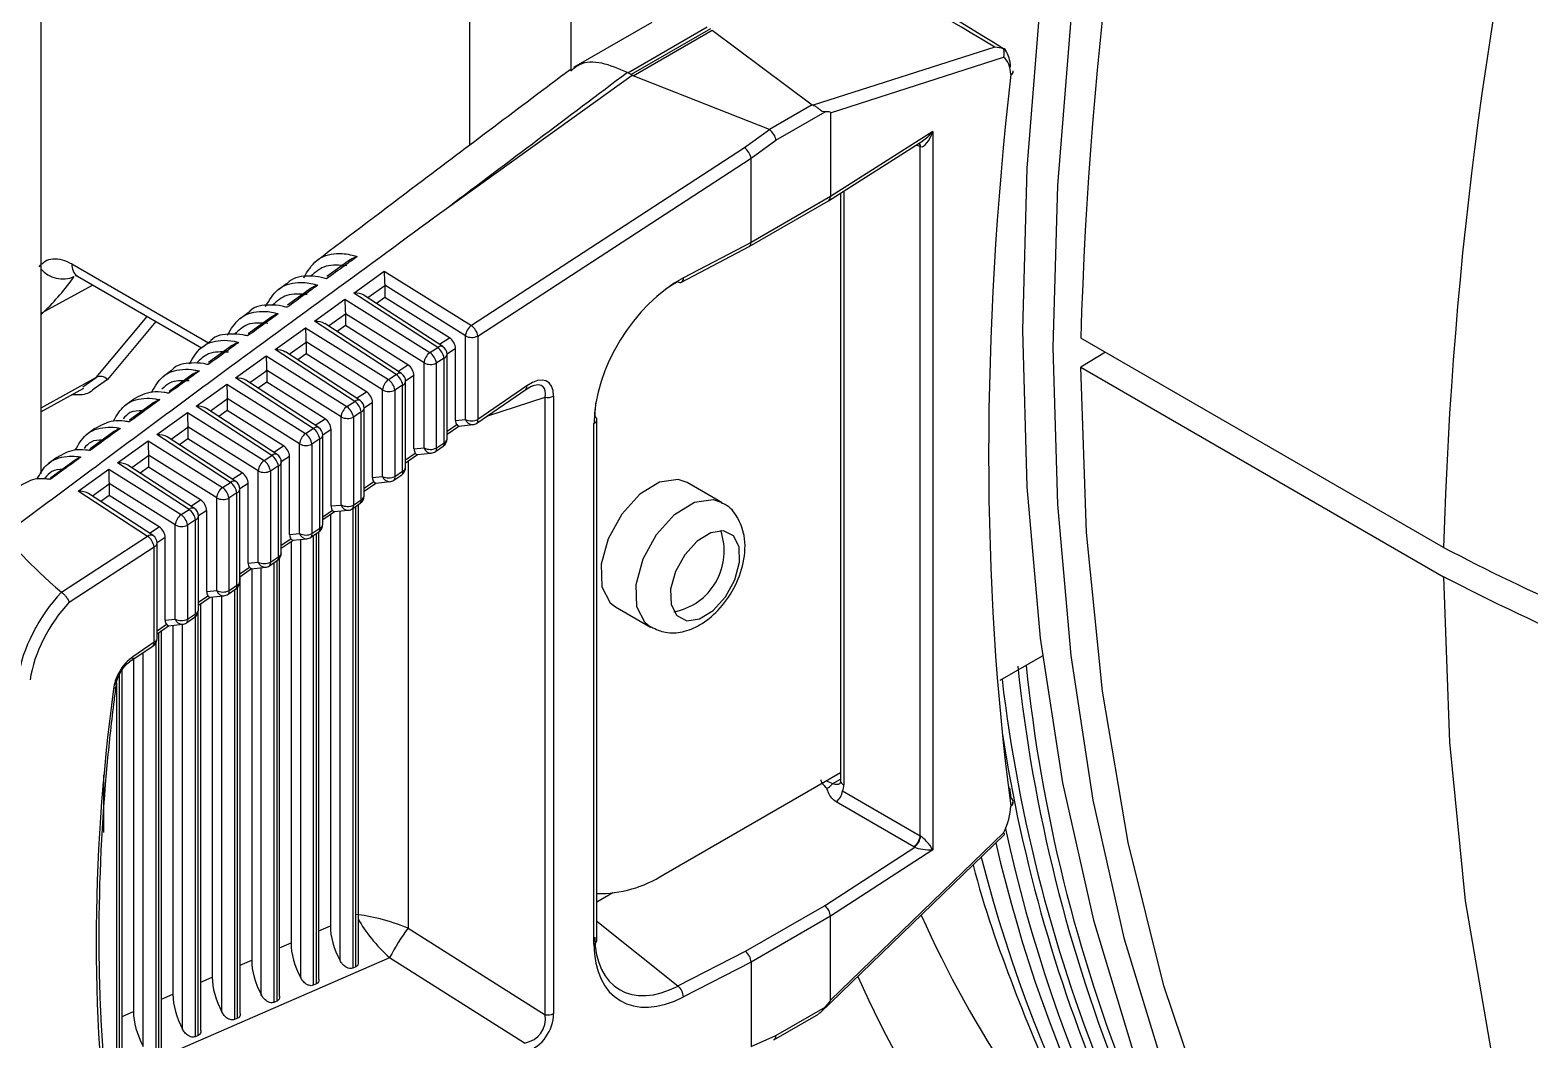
# Model space of a CAD drawing. Extents: x 8 to 113, y 0 to 87.
# Drawn here: x 15.318 to 16.988, y 66.197 to 67.322 of the extents above; entities that cross this region are included whole.
import ezdxf

# ---------------------------------------------------------------- set-up
doc = ezdxf.new("R2010")
doc.units = 0
doc.header["$MEASUREMENT"] = 0
doc.layers.add('OBJECT', color=7, linetype='CONTINUOUS')

msp = doc.modelspace()

# ---------------------------------------------------------------- linework, layer by layer
at = {"layer": 'OBJECT'}
for p, q in [((15.3295, 69.0686), (15.3295, 66.8277)), ((15.9203, 67.2765), (15.9203, 67.3833)), ((15.8068, 67.3503), (15.8068, 67.1933)), ((16.0098, 67.3304), (15.9229, 67.2802)), ((15.9831, 67.2744), (16.0715, 67.3255)), ((16.0752, 67.3233), (15.9868, 67.2723)), ((15.9893, 67.2711), (16.0773, 67.3219)), ((16.0773, 67.3219), (16.1887, 67.2386)), ((16.3919, 67.3027), (16.1898, 67.2381)), ((16.2089, 67.2299), (16.4017, 67.2916)), ((15.7838, 67.1249), (15.9879, 67.2716)), ((15.9868, 67.2723), (15.9831, 67.2744)), ((16.1409, 67.211), (15.9893, 67.2711)), ((16.1887, 67.2386), (16.1409, 67.211)), ((16.1482, 67.1992), (16.203, 67.2308)), ((16.2089, 67.2299), (16.2089, 67.1364)), ((16.1411, 67.2109), (16.1131, 67.1908)), ((16.1205, 67.1792), (16.1482, 67.1992)), ((16.3228, 67.209), (16.2089, 67.1364)), ((16.3228, 67.209), (16.3228, 66.4092)), ((16.1131, 67.1908), (15.809, 66.9928)), ((16.2069, 67.1318), (16.3116, 67.1986)), ((16.3043, 67.194), (16.3089, 67.1922)), ((16.3089, 66.4249), (16.3089, 67.1922)), ((15.8162, 66.9812), (16.1205, 67.1793)), ((16.1205, 67.0854), (16.1205, 67.1792)), ((16.2089, 67.1364), (16.1205, 67.0854)), ((16.2089, 67.1364), (16.2089, 67.1364)), ((16.2202, 67.1403), (16.2202, 66.4862)), ((16.2237, 67.1426), (16.2237, 66.4817)), ((16.1185, 67.0808), (16.2067, 67.1318)), ((16.1205, 67.0854), (16.0452, 67.0459)), ((16.1205, 67.0854), (16.1205, 67.0854)), ((15.6743, 67.0663), (15.6481, 67.0474)), ((16.0432, 67.0413), (16.1184, 67.0808)), ((15.3642, 67.0615), (15.5162, 66.9738)), ((15.678, 67.0291), (15.712, 67.0536)), ((15.712, 67.0536), (15.809, 66.9928)), ((15.3874, 67.038), (15.3329, 67.0081)), ((15.3705, 67.0478), (15.5085, 66.968)), ((15.603, 67.0394), (15.5941, 67.0327)), ((15.6305, 67.0346), (15.6042, 67.0155)), ((15.7126, 67.0371), (15.6939, 67.0237)), ((15.8025, 66.9813), (15.7126, 67.0377)), ((15.7126, 67.0371), (15.7126, 67.0243)), ((15.6342, 66.9976), (15.6682, 67.0221)), ((15.6682, 67.0221), (15.7628, 66.9628)), ((15.7715, 66.9684), (15.678, 67.0291)), ((15.7774, 66.9694), (15.6895, 67.0265)), ((15.7126, 67.0243), (15.7033, 67.0176)), ((15.7846, 66.9792), (15.7126, 67.0243)), ((15.3295, 67.0066), (15.3329, 67.0081)), ((15.3295, 67.0048), (15.3329, 67.0081)), ((15.3912, 66.935), (15.448, 67.003)), ((15.5604, 67.0072), (15.5515, 67.0005)), ((15.5867, 67.0027), (15.5603, 66.9836)), ((15.6687, 67.0056), (15.6501, 66.9921)), ((15.7563, 66.9513), (15.6687, 67.0061)), ((15.6687, 67.0056), (15.6687, 66.9928)), ((15.4578, 66.9974), (15.4037, 66.9329)), ((15.5904, 66.9661), (15.6244, 66.9905)), ((15.6244, 66.9905), (15.7166, 66.9327)), ((15.7253, 66.9384), (15.6342, 66.9976)), ((15.7313, 66.9394), (15.6457, 66.995)), ((15.6687, 66.9928), (15.6594, 66.9861)), ((15.7384, 66.9492), (15.6687, 66.9928)), ((15.5178, 66.9749), (15.5089, 66.9682)), ((15.543, 66.9709), (15.5164, 66.9516)), ((15.6792, 66.9083), (15.5904, 66.9661)), ((15.6249, 66.974), (15.6063, 66.9606)), ((15.7101, 66.9212), (15.6249, 66.9746)), ((15.6249, 66.974), (15.6249, 66.9613)), ((15.7628, 66.9628), (15.7715, 66.9684)), ((15.7735, 66.972), (15.7846, 66.9792)), ((15.7913, 66.9672), (15.7819, 66.9611)), ((15.7913, 66.8873), (15.7913, 66.9672)), ((15.8025, 66.8884), (15.8025, 66.9813)), ((15.8162, 66.9812), (15.8162, 66.8882)), ((16.8916, 66.7458), (16.4877, 66.979)), ((15.5465, 66.9346), (15.5805, 66.959)), ((15.5805, 66.959), (15.6705, 66.9027)), ((15.6851, 66.9093), (15.6019, 66.9635)), ((15.6249, 66.9613), (15.6156, 66.9546)), ((15.6922, 66.9191), (15.6249, 66.9613)), ((15.7273, 66.9419), (15.7384, 66.9492)), ((15.7563, 66.8566), (15.7563, 66.9513)), ((15.7786, 66.9567), (15.77, 66.9511)), ((15.77, 66.9511), (15.77, 66.8565)), ((15.7786, 66.8624), (15.7786, 66.9567)), ((15.7819, 66.8667), (15.7819, 66.961)), ((16.5152, 66.9631), (16.4877, 66.9464)), ((15.3912, 66.935), (15.3295, 66.9011)), ((15.3765, 66.9245), (15.3912, 66.935)), ((15.4037, 66.9329), (15.3889, 66.9225)), ((15.4752, 66.9427), (15.4662, 66.936)), ((15.4992, 66.939), (15.4724, 66.9196)), ((15.633, 66.8783), (15.5465, 66.9346)), ((15.639, 66.8793), (15.558, 66.932)), ((15.5811, 66.9425), (15.5624, 66.9291)), ((15.6639, 66.8912), (15.581, 66.9431)), ((15.5811, 66.9425), (15.5811, 66.9297)), ((15.7166, 66.9327), (15.7253, 66.9384)), ((15.7451, 66.9372), (15.7358, 66.9311)), ((15.7451, 66.8555), (15.7451, 66.9372)), ((16.4877, 66.9464), (16.8916, 66.7132)), ((15.3295, 66.8969), (15.3773, 66.9232)), ((15.5027, 66.903), (15.5367, 66.9275)), ((15.5367, 66.9275), (15.6243, 66.8726)), ((15.5811, 66.9297), (15.5717, 66.923)), ((15.6461, 66.889), (15.5811, 66.9297)), ((15.6812, 66.9119), (15.6922, 66.9191)), ((15.7101, 66.8249), (15.7101, 66.9212)), ((15.7325, 66.9267), (15.7238, 66.921)), ((15.7238, 66.921), (15.7238, 66.8247)), ((15.7325, 66.8307), (15.7325, 66.9267)), ((15.7358, 66.835), (15.7358, 66.931)), ((15.8151, 66.8843), (15.8697, 66.9218)), ((15.8707, 66.9257), (15.8162, 66.8882)), ((15.8696, 66.9217), (15.8697, 66.9218)), ((15.4326, 66.9105), (15.4236, 66.9037)), ((15.4555, 66.9071), (15.4285, 66.8875)), ((15.5869, 66.8483), (15.5027, 66.903)), ((15.5929, 66.8493), (15.5142, 66.9004)), ((15.5372, 66.911), (15.5186, 66.8976)), ((15.6178, 66.8611), (15.5372, 66.9116)), ((15.5372, 66.911), (15.5372, 66.8982)), ((15.6705, 66.9027), (15.6792, 66.9083)), ((15.699, 66.9071), (15.6897, 66.9011)), ((15.6897, 66.8032), (15.6897, 66.901)), ((15.699, 66.8238), (15.699, 66.9071)), ((15.8264, 66.8921), (15.8912, 66.913)), ((15.8912, 66.2255), (15.8912, 66.913)), ((15.9005, 66.9143), (15.9005, 66.2268)), ((15.4588, 66.8715), (15.4928, 66.896)), ((15.4928, 66.896), (15.5781, 66.8425)), ((15.5372, 66.8982), (15.5279, 66.8915)), ((15.5999, 66.859), (15.5372, 66.8982)), ((15.6351, 66.8819), (15.6461, 66.889)), ((15.6639, 66.7931), (15.6639, 66.8912)), ((15.6864, 66.8967), (15.6776, 66.891)), ((15.6776, 66.891), (15.6776, 66.793)), ((15.6864, 66.799), (15.6864, 66.8967)), ((15.7819, 66.8752), (15.7927, 66.8826)), ((15.7913, 66.8873), (15.8025, 66.8884)), ((15.795, 66.881), (15.8105, 66.8826)), ((15.9455, 66.3041), (15.9455, 66.8838)), ((15.9489, 66.3083), (15.9489, 66.8881)), ((15.3899, 66.8783), (15.3809, 66.8715)), ((15.4117, 66.8752), (15.3846, 66.8555)), ((15.5408, 66.8182), (15.4588, 66.8715)), ((15.5467, 66.8192), (15.4703, 66.8689)), ((15.4934, 66.8795), (15.4747, 66.866)), ((15.4934, 66.8667), (15.4841, 66.86)), ((15.5716, 66.831), (15.4934, 66.88)), ((15.4934, 66.8795), (15.4934, 66.8667)), ((15.5537, 66.8289), (15.4934, 66.8667)), ((15.6243, 66.8726), (15.633, 66.8783)), ((15.6402, 66.8666), (15.6315, 66.8609)), ((15.6402, 66.7672), (15.6402, 66.8666)), ((15.6528, 66.8771), (15.6435, 66.871)), ((15.6435, 66.7715), (15.6435, 66.8709)), ((15.6528, 66.792), (15.6528, 66.8771)), ((15.7819, 66.8719), (15.7952, 66.881)), ((15.415, 66.84), (15.449, 66.8644)), ((15.449, 66.8644), (15.5319, 66.8125)), ((15.5254, 66.801), (15.4495, 66.8485)), ((15.5889, 66.8518), (15.5999, 66.859)), ((15.6178, 66.7614), (15.6178, 66.8611)), ((15.6315, 66.8609), (15.6315, 66.7612)), ((15.7358, 66.8435), (15.7465, 66.8508)), ((15.7358, 66.8402), (15.749, 66.8493)), ((15.7451, 66.8555), (15.7563, 66.8566)), ((15.7488, 66.8493), (15.7643, 66.8508)), ((15.769, 66.8525), (15.7776, 66.8585)), ((15.77, 66.8565), (15.7786, 66.8624)), ((15.3473, 66.846), (15.3383, 66.8392)), ((15.3679, 66.8432), (15.3406, 66.8233)), ((15.3712, 66.8085), (15.4052, 66.8329)), ((15.4052, 66.8329), (15.4858, 66.7824)), ((15.4946, 66.7882), (15.415, 66.84)), ((15.5006, 66.7892), (15.4265, 66.8374)), ((15.4495, 66.8479), (15.4309, 66.8345)), ((15.4495, 66.8352), (15.4402, 66.8285)), ((15.4495, 66.8479), (15.4495, 66.8352)), ((15.5075, 66.7988), (15.4495, 66.8352)), ((15.5781, 66.8425), (15.5869, 66.8483)), ((15.5941, 66.8366), (15.5853, 66.8309)), ((15.5941, 66.7355), (15.5941, 66.8366)), ((15.6066, 66.847), (15.5974, 66.841)), ((15.5974, 66.7398), (15.5974, 66.8409)), ((15.6066, 66.7603), (15.6066, 66.847)), ((15.7385, 66.8421), (15.7385, 66.3221)), ((15.4057, 66.8164), (15.3871, 66.803)), ((15.4792, 66.7709), (15.4057, 66.817)), ((15.4057, 66.8164), (15.4057, 66.8036)), ((15.5319, 66.8125), (15.5408, 66.8182)), ((15.5428, 66.8218), (15.5537, 66.8289)), ((15.5604, 66.8169), (15.5513, 66.811)), ((15.5604, 66.7285), (15.5604, 66.8169)), ((15.5716, 66.7296), (15.5716, 66.831)), ((15.5853, 66.8309), (15.5853, 66.7294)), ((15.6897, 66.8117), (15.7003, 66.8191)), ((15.6897, 66.8085), (15.7028, 66.8175)), ((15.699, 66.8238), (15.7101, 66.8249)), ((15.7026, 66.8175), (15.7181, 66.8191)), ((15.7228, 66.8208), (15.7315, 66.8267)), ((15.7238, 66.8247), (15.7325, 66.8307)), ((16.0884, 66.7957), (16.0495, 66.8182)), ((15.4485, 66.7582), (15.3712, 66.8085)), ((15.4545, 66.7592), (15.3827, 66.8059)), ((15.4057, 66.8036), (15.3964, 66.7969)), ((15.4614, 66.7688), (15.4057, 66.8036)), ((15.4966, 66.7918), (15.5075, 66.7988)), ((15.5254, 66.6979), (15.5254, 66.801)), ((15.548, 66.8066), (15.5391, 66.8008)), ((15.5391, 66.8008), (15.5391, 66.6977)), ((15.548, 66.7038), (15.548, 66.8066)), ((15.5513, 66.7081), (15.5513, 66.8109)), ((15.6776, 66.793), (15.6864, 66.799)), ((15.4858, 66.7824), (15.4946, 66.7882)), ((15.5143, 66.7869), (15.5051, 66.7809)), ((15.5143, 66.6967), (15.5143, 66.7869)), ((15.6435, 66.78), (15.6542, 66.7873)), ((15.6435, 66.7768), (15.6566, 66.7858)), ((15.652, 66.7826), (15.652, 66.3247)), ((15.6528, 66.792), (15.6639, 66.7931)), ((15.6564, 66.7857), (15.6719, 66.7873)), ((15.6628, 66.2858), (15.6628, 66.7864)), ((15.6766, 66.789), (15.6853, 66.795)), ((15.6769, 66.7892), (15.6769, 66.2775)), ((15.6802, 66.279), (15.6802, 66.7915)), ((15.6832, 66.2842), (15.6832, 66.7935)), ((15.4505, 66.7617), (15.4614, 66.7688)), ((15.4792, 66.6661), (15.4792, 66.7709)), ((15.5018, 66.7765), (15.4929, 66.7707)), ((15.4929, 66.7707), (15.4929, 66.6659)), ((15.5018, 66.672), (15.5018, 66.7765)), ((15.5051, 66.6763), (15.5051, 66.7808)), ((15.6315, 66.7612), (15.6402, 66.7672)), ((15.4485, 66.7582), (15.3527, 66.6958)), ((15.4681, 66.7568), (15.459, 66.7509)), ((15.459, 66.6446), (15.459, 66.7508)), ((15.4681, 66.665), (15.4681, 66.7568)), ((15.5974, 66.7483), (15.608, 66.7556)), ((15.5974, 66.745), (15.6105, 66.754)), ((15.6066, 66.7603), (15.6178, 66.7614)), ((15.6082, 66.7525), (15.6082, 66.3056)), ((15.6102, 66.754), (15.6258, 66.7555)), ((15.619, 66.2667), (15.619, 66.7549)), ((15.6304, 66.7573), (15.6392, 66.7633)), ((15.633, 66.759), (15.633, 66.2584)), ((15.6364, 66.2599), (15.6364, 66.7613)), ((15.6393, 66.2651), (15.6393, 66.7634)), ((15.3612, 66.685), (15.4557, 66.7465)), ((15.4557, 66.6403), (15.4557, 66.7465)), ((15.5843, 66.7255), (15.5931, 66.7316)), ((15.5853, 66.7294), (15.5941, 66.7355)), ((15.5955, 66.2461), (15.5955, 66.7339)), ((15.5513, 66.7166), (15.5618, 66.7238)), ((15.5513, 66.7133), (15.5643, 66.7223)), ((15.5604, 66.7285), (15.5716, 66.7296)), ((15.5641, 66.7222), (15.5796, 66.7238)), ((15.5644, 66.7223), (15.5644, 66.2865)), ((15.5751, 66.2476), (15.5751, 66.7233)), ((15.5892, 66.7289), (15.5892, 66.2393)), ((15.5926, 66.2408), (15.5926, 66.7312)), ((15.5381, 66.6937), (15.5469, 66.6998)), ((15.5391, 66.6977), (15.548, 66.7038)), ((15.5454, 66.6987), (15.5454, 66.2202)), ((15.5487, 66.2217), (15.5487, 66.7014)), ((15.5516, 66.227), (15.5516, 66.7136)), ((15.3527, 66.6958), (15.3525, 66.696)), ((15.5051, 66.6848), (15.5156, 66.692)), ((15.5051, 66.6816), (15.5181, 66.6905)), ((15.5078, 66.2079), (15.5078, 66.6834)), ((15.5143, 66.6967), (15.5254, 66.6979)), ((15.5179, 66.6905), (15.5334, 66.692)), ((15.5205, 66.6907), (15.5205, 66.2674)), ((15.5313, 66.2285), (15.5313, 66.6918)), ((15.4681, 66.665), (15.4792, 66.6661)), ((15.4919, 66.662), (15.5008, 66.6681)), ((15.4929, 66.6659), (15.5018, 66.672)), ((15.5015, 66.6686), (15.5015, 66.2011)), ((15.5049, 66.2026), (15.5049, 66.674)), ((15.9695, 66.6796), (16.0084, 66.6571)), ((15.459, 66.6531), (15.4695, 66.6603)), ((15.459, 66.6498), (15.4719, 66.6587)), ((15.461, 66.1835), (15.461, 66.6512)), ((15.464, 66.1888), (15.464, 66.6533)), ((15.4717, 66.6587), (15.4872, 66.6603)), ((15.4767, 66.6592), (15.4767, 66.2483)), ((15.4874, 66.2095), (15.4874, 66.6603)), ((15.4311, 66.6202), (15.4547, 66.6364)), ((15.4557, 66.6403), (15.4322, 66.6241)), ((15.4577, 66.6396), (15.4577, 66.182)), ((15.4328, 66.6214), (15.4328, 66.2292)), ((15.4436, 66.1904), (15.4436, 66.6288)), ((16.3978, 66.5979), (16.4451, 66.6251)), ((15.4172, 66.1644), (15.4172, 66.6043)), ((15.4201, 66.1697), (15.4201, 66.6095)), ((15.4138, 66.595), (15.4138, 66.1629)), ((15.3998, 66.4284), (15.3998, 66.4928)), ((16.0233, 66.3816), (16.2202, 66.4953)), ((16.2042, 66.4861), (16.2116, 66.483)), ((16.2116, 66.483), (16.2202, 66.4879)), ((16.2224, 66.4749), (16.3089, 66.4249)), ((16.4084, 66.4782), (16.4097, 66.4669)), ((16.3019, 66.4127), (16.2153, 66.4627)), ((16.1977, 66.2281), (16.4023, 66.4259)), ((16.2089, 66.2417), (16.4017, 66.4282)), ((16.2022, 66.347), (16.3027, 66.4122)), ((16.3228, 66.4092), (16.2089, 66.3352)), ((15.9667, 66.3613), (15.9489, 66.351)), ((16.1142, 66.2962), (16.2022, 66.347)), ((16.2089, 66.3352), (16.1205, 66.2842)), ((16.2089, 66.2417), (16.2089, 66.3352)), ((16.2089, 66.3352), (16.2089, 66.3352)), ((15.6393, 66.3191), (15.652, 66.3247)), ((15.7385, 66.3221), (15.8912, 66.2255)), ((15.9489, 66.3297), (16.0391, 66.2576)), ((15.5955, 66.3), (15.6082, 66.3056)), ((15.7179, 66.2891), (15.4035, 66.1522)), ((15.5516, 66.2809), (15.5644, 66.2865)), ((15.8683, 66.1941), (15.7179, 66.2891)), ((16.0391, 66.2576), (16.1142, 66.2962)), ((16.1205, 66.2842), (16.0452, 66.2455)), ((16.1205, 66.2842), (16.1205, 66.1903)), ((15.5078, 66.2619), (15.5205, 66.2674)), ((15.6802, 66.279), (15.6769, 66.2775)), ((15.464, 66.2428), (15.4767, 66.2483)), ((15.6364, 66.2599), (15.633, 66.2584)), ((15.5926, 66.2408), (15.5892, 66.2393)), ((16.1482, 66.2024), (16.203, 66.2341)), ((15.4201, 66.2237), (15.4328, 66.2292)), ((15.5487, 66.2217), (15.5454, 66.2202)), ((16.1458, 66.1976), (16.1955, 66.2263)), ((15.5049, 66.2026), (15.5015, 66.2011)), ((16.1205, 66.1903), (16.1482, 66.2024))]:
    msp.add_line(p, q, dxfattribs=at)
at = {"layer": 'OBJECT', "flags": 128}
for points in [[(16.8133, 68.7239), (16.7331, 68.526), (16.6616, 68.3275), (16.5991, 68.1291), (16.5457, 67.9317), (16.5017, 67.7361), (16.4673, 67.5432), (16.4426, 67.3536), (16.4277, 67.1683), (16.4228, 66.9879), (16.4277, 66.8132), (16.4426, 66.645), (16.4673, 66.4839), (16.5017, 66.3307), (16.5457, 66.1859), (16.5991, 66.0502), (16.6616, 65.924), (16.7331, 65.8081), (16.8133, 65.7027)], [(16.8472, 68.7043), (16.7671, 68.5064), (16.6956, 68.3079), (16.633, 68.1095), (16.5796, 67.9121), (16.5356, 67.7166), (16.5012, 67.5236), (16.4765, 67.334), (16.4617, 67.1487), (16.4567, 66.9683), (16.4617, 66.7936), (16.4765, 66.6254), (16.5012, 66.4644), (16.5356, 66.3111), (16.5796, 66.1663), (16.633, 66.0306), (16.6956, 65.9044), (16.7671, 65.7885), (16.8472, 65.6831)], [(16.9335, 65.6201), (16.8431, 65.7243), (16.7623, 65.8408), (16.6913, 65.9689), (16.6305, 66.1082), (16.5802, 66.2578), (16.5406, 66.4173), (16.5119, 66.5857), (16.4942, 66.7624), (16.4877, 66.9464)], [(16.0495, 66.8182), (16.0393, 66.8216), (16.0186, 66.8186), (15.9965, 66.805), (15.9765, 66.7828)], [(16.0153, 66.7604), (16.0354, 66.7825), (16.0575, 66.7962), (16.0782, 66.7992), (16.0881, 66.7958)], [(15.9765, 66.7828), (15.9614, 66.7555), (15.9537, 66.7272), (15.9544, 66.7021), (15.9636, 66.6842), (15.9695, 66.6796)], [(16.0087, 66.6569), (16.0025, 66.6618), (15.9933, 66.6797), (15.9925, 66.7047), (16.0003, 66.7331), (16.0153, 66.7604)], [(16.092, 66.691), (16.1024, 66.7098), (16.1077, 66.7293), (16.1072, 66.7465), (16.1009, 66.7588), (16.0898, 66.7644), (16.0756, 66.7623), (16.0604, 66.7529), (16.0466, 66.7377), (16.0362, 66.7189), (16.0309, 66.6994), (16.0314, 66.6822), (16.0377, 66.6699), (16.0488, 66.6643), (16.063, 66.6664), (16.0782, 66.6758), (16.092, 66.691)], [(16.8916, 66.7132), (16.8982, 66.5292), (16.9158, 66.3525), (16.9445, 66.1841), (16.9841, 66.0246), (17.0345, 65.8749), (17.0953, 65.7357), (17.1662, 65.6075), (17.2471, 65.4911), (17.3374, 65.3869)], [(15.4104, 66.5886), (15.4114, 66.589), (15.4122, 66.5895), (15.4128, 66.59), (15.4133, 66.5906), (15.4136, 66.5912), (15.4137, 66.5919), (15.4136, 66.5925), (15.4133, 66.5932)]]:
    msp.add_lwpolyline(points, dxfattribs=at)
at = {"layer": 'OBJECT'}
for centre, radius, start, end in [((21.0511, 66.8485), 4.5653, 154.415, 178.3612), ((21.4551, 66.6153), 4.5653, 154.415, 178.3612), ((16.4072, 67.2767), 0.00521, 300.7034, 358.1597), ((16.4087, 67.2758), 0.00372, 287.7935, 347.3823), ((16.4024, 67.2761), 0.01, 353.5344, 0), ((16.4024, 67.2761), 0.01, 0, 2.6099), ((16.3022, 67.192), 0.00674, 1.854, 37.2386), ((16.3031, 67.192), 0.00619, 0.2729, 41.9189), ((15.3541, 67.0772), 0.0324, 220.517, 293.1243), ((15.3786, 67.0597), 0.0144, 172.857, 235.8308), ((15.1379, 67.21), 0.2807, 314.0079, 324.6197), ((16.0415, 67.0452), 0.00424, 236.3551, 293.2641), ((16.0406, 67.0452), 0.00467, 303.503, 8.2557), ((15.8188, 66.9797), 0.0165, 126.7638, 174.1449), ((15.798, 66.978), 0.0185, 9.7993, 53.3764), ((15.7751, 66.9646), 0.00527, 64.6945, 134.4226), ((15.7604, 66.9536), 0.0185, 9.7992, 53.3775), ((15.7719, 66.961), 0.01, 0, 56.9677), ((15.8095, 66.9952), 0.0155, 243.0541, 295.489), ((15.7727, 66.9496), 0.0165, 126.7669, 174.1438), ((15.7633, 66.9651), 0.0155, 243.0545, 295.4901), ((15.7518, 66.948), 0.0185, 9.7992, 53.3775), ((15.7768, 66.9616), 0.00517, 290.7023, 353.9851), ((15.3961, 66.9262), 0.0101, 41.6559, 119.1368), ((15.7265, 66.9195), 0.0165, 126.7636, 174.146), ((15.7056, 66.9179), 0.0185, 9.8011, 53.3736), ((15.729, 66.9346), 0.00527, 64.6922, 134.4278), ((15.7143, 66.9236), 0.0185, 9.7992, 53.3755), ((15.7258, 66.931), 0.01, 0, 56.9677), ((15.7171, 66.935), 0.0155, 243.0549, 295.4881), ((15.7307, 66.9315), 0.00516, 290.6856, 354.0019), ((15.8669, 66.9246), 0.00391, 314.0405, 16.9415), ((15.6803, 66.8895), 0.0165, 126.765, 174.1457), ((15.6594, 66.8878), 0.0185, 9.7992, 53.3775), ((15.6829, 66.9046), 0.00527, 64.686, 134.4295), ((15.6682, 66.8935), 0.0185, 9.8005, 53.3742), ((15.6797, 66.901), 0.01, 0, 56.9677), ((15.6845, 66.9015), 0.00516, 290.6856, 354.0019), ((15.8938, 66.9284), 0.0156, 260.4517, 295.3152), ((15.671, 66.905), 0.0155, 243.0545, 295.4901), ((15.8095, 66.9022), 0.0155, 243.0541, 295.489), ((15.8103, 66.8908), 0.00822, 196.8644, 270.9585), ((15.8095, 66.8925), 0.01, 275.7007, 304.5181), ((15.8124, 66.8871), 0.00391, 314.039, 16.943), ((15.9438, 66.8885), 0.00506, 289.9794, 354.7105), ((15.9442, 66.8878), 0.00463, 3.947, 60.5094), ((15.6341, 66.8594), 0.0165, 126.7653, 174.1453), ((15.6133, 66.8578), 0.0185, 9.801, 53.3742), ((15.6367, 66.8745), 0.00527, 64.6994, 134.4221), ((15.622, 66.8635), 0.0185, 9.7979, 53.3788), ((15.6335, 66.8709), 0.01, 0, 56.9677), ((15.6384, 66.8715), 0.00516, 290.6858, 354.0036), ((15.7719, 66.8667), 0.01, 304.5181, 0), ((15.7769, 66.8671), 0.00502, 289.6442, 355.0432), ((15.5906, 66.8445), 0.00527, 64.694, 134.4215), ((15.5874, 66.8409), 0.01, 0, 56.9677), ((15.6248, 66.8749), 0.0155, 243.0552, 295.4878), ((15.7633, 66.8705), 0.0155, 243.0545, 295.4901), ((15.7642, 66.859), 0.00822, 196.8686, 270.9544), ((15.7633, 66.8608), 0.01, 275.7007, 304.5181), ((15.7663, 66.8553), 0.00391, 314.0348, 16.9424), ((15.7749, 66.8613), 0.00391, 314.0408, 16.9363), ((15.588, 66.8294), 0.0165, 126.7642, 174.1454), ((15.5671, 66.8277), 0.0185, 9.7992, 53.3775), ((15.5759, 66.8335), 0.0185, 9.8005, 53.3742), ((15.5923, 66.8414), 0.00517, 290.7023, 353.9851), ((15.7258, 66.835), 0.01, 304.5181, 0), ((15.7308, 66.8354), 0.00501, 289.6265, 355.061), ((15.5445, 66.8145), 0.00527, 64.6902, 134.4297), ((15.5298, 66.8034), 0.0185, 9.7992, 53.3755), ((15.5413, 66.8109), 0.01, 0, 56.9677), ((15.5786, 66.8449), 0.0155, 243.054, 295.4901), ((15.7171, 66.8387), 0.0155, 243.0549, 295.4881), ((15.718, 66.8273), 0.00822, 196.8676, 270.9554), ((15.7171, 66.829), 0.01, 275.7007, 304.5181), ((15.7201, 66.8236), 0.00391, 314.0405, 16.9415), ((15.7288, 66.8295), 0.00391, 314.0397, 16.944), ((15.5418, 66.7993), 0.0165, 126.7653, 174.1453), ((15.5324, 66.8148), 0.0155, 243.0552, 295.4878), ((15.5209, 66.7977), 0.0185, 9.8016, 53.3736), ((15.5461, 66.8114), 0.00516, 290.6856, 354.0019), ((15.6797, 66.8032), 0.01, 304.5181, 0), ((15.6826, 66.7978), 0.00391, 314.0368, 16.9451), ((15.6847, 66.8037), 0.00501, 289.6239, 355.0635), ((15.4956, 66.7692), 0.0165, 126.7642, 174.1454), ((15.4747, 66.7676), 0.0185, 9.7979, 53.3788), ((15.4983, 66.7844), 0.00527, 64.6951, 134.4219), ((15.4836, 66.7734), 0.0185, 9.8039, 53.3728), ((15.4951, 66.7808), 0.01, 0, 56.9677), ((15.671, 66.807), 0.0155, 243.0545, 295.4901), ((15.6718, 66.7955), 0.00822, 196.8675, 270.9553), ((15.671, 66.7972), 0.01, 275.7007, 304.5181), ((15.6739, 66.7918), 0.00391, 314.0429, 16.9343), ((15.4863, 66.7847), 0.0155, 243.0548, 295.4893), ((15.5, 66.7814), 0.00516, 290.6872, 354.0022), ((15.6335, 66.7715), 0.01, 304.5181, 0), ((15.6365, 66.7661), 0.00391, 314.0424, 16.9348), ((15.6385, 66.772), 0.00501, 289.6256, 355.0638), ((15.4522, 66.7542), 0.00546, 66.07, 133.0516), ((15.4375, 66.7434), 0.0185, 9.7992, 53.3775), ((15.449, 66.7508), 0.01, 0, 56.9677), ((15.4539, 66.7513), 0.00517, 290.7023, 353.9851), ((15.6248, 66.7752), 0.0155, 243.0552, 295.4878), ((15.6256, 66.7638), 0.00822, 196.8676, 270.9554), ((15.6248, 66.7655), 0.01, 275.7007, 304.5181), ((15.6277, 66.7601), 0.00391, 314.0405, 16.9415), ((16.0217, 66.7418), 0.0689, 280.7388, 19.2666), ((15.5874, 66.7398), 0.01, 304.5181, 0), ((15.5904, 66.7344), 0.00391, 314.0408, 16.9363), ((15.5924, 66.7402), 0.00502, 289.6442, 355.0432), ((15.5786, 66.7434), 0.0155, 243.054, 295.4901), ((15.5795, 66.732), 0.00822, 196.8663, 270.9566), ((15.5786, 66.7337), 0.01, 275.7007, 304.5181), ((15.5815, 66.7283), 0.00391, 314.0429, 16.9343), ((15.5413, 66.7081), 0.01, 304.5181, 0), ((15.5442, 66.7026), 0.00391, 314.0384, 16.9436), ((15.5463, 66.7085), 0.00501, 289.6265, 355.061), ((15.5324, 66.7117), 0.0155, 243.0552, 295.4878), ((15.5333, 66.7002), 0.00822, 196.8693, 270.9536), ((15.5324, 66.702), 0.01, 275.7007, 304.5181), ((15.5354, 66.6965), 0.00391, 314.0405, 16.9415), ((15.4863, 66.6799), 0.0155, 243.0548, 295.4893), ((15.4871, 66.6685), 0.00822, 196.8663, 270.9566), ((15.4892, 66.6648), 0.00391, 314.0429, 16.9343), ((15.4951, 66.6763), 0.01, 304.5181, 0), ((15.4981, 66.6709), 0.00391, 314.0428, 16.9343), ((15.5001, 66.6768), 0.00501, 289.6256, 355.0638), ((15.4862, 66.6702), 0.01, 275.7007, 304.5181), ((15.449, 66.6446), 0.01, 304.5181, 0), ((15.452, 66.6392), 0.00391, 314.0424, 16.9348), ((15.4539, 66.6451), 0.00517, 290.7023, 353.9851), ((15.4299, 66.6221), 0.00233, 267.7136, 303.7113), ((15.4284, 66.623), 0.00391, 314.0429, 16.9343), ((18.1535, 66.7909), 1.7357, 185.8307, 217.9959), ((18.1104, 66.8024), 1.7225, 186.7786, 218.0485), ((18.1406, 66.7956), 1.7328, 186.0325, 218.0071), ((18.078, 66.7952), 1.6971, 188.6591, 218.1526), ((16.2185, 66.4732), 0.012, 125.4283, 145.1045), ((16.2253, 66.4866), 0.00516, 185.4848, 252.3718), ((16.1998, 66.4905), 0.0137, 291.4773, 310.4593), ((16.2041, 66.4772), 0.0184, 307.4751, 352.5239), ((16.4071, 66.4623), 0.00531, 9.5776, 59.706), ((16.4064, 66.4628), 0.00587, 305.2481, 3.6883), ((16.408, 66.462), 0.00438, 294.1992, 352.5215), ((16.4024, 66.4619), 0.01, 0, 7.5579), ((16.4024, 66.4619), 0.01, 357.5345, 0), ((18.0104, 66.7809), 1.644, 192.2284, 218.7639), ((16.2907, 66.4273), 0.0184, 307.4754, 352.5246), ((16.2898, 66.4271), 0.0197, 310.994, 352.7877), ((17.985, 66.7855), 1.6341, 193.0374, 218.8084), ((17.8809, 66.7831), 1.5519, 194.248, 222.6115), ((15.951, 66.4949), 0.1344, 269.09, 302.5324), ((17.5269, 66.889), 1.3367, 204.4193, 222.4878), ((15.9458, 66.1696), 0.2573, 143.6457, 152.3094), ((15.9438, 66.3088), 0.00506, 289.9794, 354.7105), ((17.5031, 66.8383), 1.3865, 204.2771, 223.3386), ((16.0289, 66.2449), 0.0163, 2.1872, 51.2224), ((15.8938, 66.2409), 0.0156, 260.4517, 295.3152)]:
    msp.add_arc(centre, radius, start, end, dxfattribs=at)
for centre, major_axis, ratio, start_param, end_param in [((16.6552, 67.0872), (0.3934, -0.2851), 0.067897, 2.312196, 3.033861), ((16.6618, 67.1133), (0.3977, -0.259), 0.033271, 2.338395, 3.05906), ((16.369, 67.2524), (0.028, 0.0531), 0.550734, 5.531084, 6.011733), ((16.3764, 67.2486), (0.0231, 0.0444), 0.54529, 5.527407, 6.189238), ((20.2877, 68.4729), (13.5348, 9.6488), 0.094709, 1.826303, 1.841815), ((15.2921, 66.7775), (0.6943, 0.494), 0.104684, 0.047827, 0.051168), ((15.2957, 66.7754), (0.6943, 0.494), 0.104684, 0.034736, 0.047827), ((15.2953, 66.7751), (0.6996, 0.4919), 0.108829, 0.07127, 0.084359), ((18.6437, 68.3027), (1.5577, 2.9995), 0.54529, 2.183632, 2.479964), ((16.2149, 67.2458), (0.0269, 0.0062), 0.221608, 3.327093, 3.467694), ((16.0784, 67.1944), (0.1305, 0.0357), 0.06024, 6.266726, 6.567396), ((16.083, 67.1697), (0.0583, 0.041), 0.108829, 0.04509, 0.07127), ((16.1411, 67.2032), (-0.00543, 0.00841), 0.541118, 3.900038, 5.418474), ((16.3153, 67.2129), (0.0061, 0.0208), 0.380972, 3.154865, 4.638523), ((16.3153, 67.2129), (0.0139, 0.0162), 0.382704, 4.042839, 4.802208), ((16.1136, 67.1835), (-0.00565, 0.00825), 0.488283, 3.890672, 5.402754), ((16.3153, 67.1965), (0.00998, 0.0013), 0.470077, 3.953143, 4.007223), ((15.9795, 67.087), (0.1409, 0.0924), 0.040839, 6.256417, 6.262771), ((16.2016, 67.1404), (-0.00519, 0.00855), 0.594217, 3.128473, 3.913952), ((16.1136, 67.0895), (-0.00482, 0.00876), 0.560658, 3.130228, 3.938437), ((15.7125, 67.0462), (-0.0004, 0.012), 0.026825, 0.909765, 2.358101), ((15.7055, 67.0411), (-0.00502, 0.00868), 0.583023, 3.930752, 4.000853), ((16.046, 66.9356), (0.0726, 0.1139), 0.608944, 0.815924, 2.379124), ((16.0393, 66.9399), (0.0676, 0.1053), 0.60375, 0.817539, 0.9652), ((15.6687, 67.0147), (-0.0004, 0.012), 0.026825, 0.909765, 2.358101), ((15.6785, 67.0218), (0.014, 0.0003), 0.527029, 0.656435, 1.593412), ((15.6616, 67.0096), (-0.00502, 0.00868), 0.583023, 3.930752, 4.000853), ((15.6248, 66.9832), (-0.0004, 0.012), 0.026825, 0.909765, 2.358101), ((15.6347, 66.9902), (0.014, 0.0003), 0.527029, 0.656435, 1.593412), ((15.5908, 66.9587), (0.014, 0.0003), 0.527029, 0.656435, 1.593412), ((15.6178, 66.9781), (-0.00502, 0.00868), 0.583023, 3.930752, 4.000853), ((15.7842, 66.9712), (-0.00503, 0.00865), 0.586689, 3.931682, 5.443764), ((15.581, 66.9516), (-0.0004, 0.012), 0.026825, 0.909765, 2.358101), ((15.738, 66.9412), (-0.00503, 0.00865), 0.586689, 3.931682, 5.443764), ((15.547, 66.9272), (0.014, 0.0003), 0.527029, 0.656435, 1.593412), ((15.5739, 66.9465), (-0.00502, 0.00868), 0.583023, 3.930752, 4.000853), ((15.8651, 66.8839), (0.0288, 0.0466), 0.44344, 5.661566, 7.073092), ((15.5372, 66.9201), (-0.0004, 0.012), 0.026825, 0.909765, 2.358101), ((15.6918, 66.9111), (-0.00503, 0.00865), 0.586689, 3.931682, 5.443764), ((15.8584, 66.8881), (0.0302, 0.037), 0.376374, 5.707099, 6.809954), ((15.5032, 66.8957), (0.014, 0.0003), 0.527029, 0.656435, 1.593412), ((15.5301, 66.915), (-0.00502, 0.00868), 0.583023, 3.930752, 4.000853), ((16.0393, 66.9399), (0.0676, 0.1053), 0.60375, 2.229985, 2.380739), ((15.4933, 66.8886), (-0.0004, 0.012), 0.026825, 0.909765, 2.358101), ((15.6456, 66.8811), (-0.00503, 0.00865), 0.586689, 3.931682, 5.443764), ((15.7988, 66.8915), (0.00469, 0.00996), 0.580588, 2.252663, 2.870395), ((15.7916, 66.8907), (-0.00354, 0.00967), 0.277978, 2.464247, 3.212889), ((15.4593, 66.8641), (0.014, 0.0003), 0.527029, 0.656435, 1.593412), ((15.4863, 66.8835), (-0.00502, 0.00868), 0.583023, 3.930752, 4.000853), ((15.4495, 66.8571), (-0.0004, 0.012), 0.026825, 0.909765, 2.358101), ((15.4424, 66.852), (-0.00502, 0.00868), 0.583023, 3.930752, 4.000853), ((15.5995, 66.851), (-0.00503, 0.00865), 0.586689, 3.931682, 5.443764), ((15.7526, 66.8597), (0.00469, 0.00996), 0.580588, 2.252663, 2.870395), ((15.7454, 66.859), (-0.00354, 0.00967), 0.277978, 2.464247, 3.212889), ((15.4056, 66.8255), (-0.0004, 0.012), 0.026825, 0.909765, 2.358101), ((15.4155, 66.8326), (0.014, 0.0003), 0.527029, 0.656435, 1.593412), ((15.3986, 66.8204), (-0.00502, 0.00868), 0.583023, 3.930752, 4.000853), ((15.5533, 66.8209), (-0.00503, 0.00865), 0.586689, 3.931682, 5.443764), ((15.7064, 66.8279), (0.00469, 0.00996), 0.580588, 2.252663, 2.870395), ((15.6993, 66.8272), (-0.00354, 0.00967), 0.277978, 2.464247, 3.212889), ((15.3716, 66.8011), (0.014, 0.0003), 0.527029, 0.656435, 1.593412), ((15.5071, 66.7909), (-0.00503, 0.00865), 0.586689, 3.931682, 5.443764), ((15.6602, 66.7962), (0.00469, 0.00996), 0.580588, 2.252663, 2.870395), ((15.6531, 66.7955), (-0.00354, 0.00967), 0.277978, 2.464247, 3.212889), ((15.4609, 66.7608), (-0.00503, 0.00865), 0.586689, 3.931682, 5.443764), ((16.9212, 65.7451), (1.6308, -1.0245), 0.0499, 3.210425, 3.451538), ((15.6141, 66.7644), (0.00469, 0.00996), 0.580588, 2.252663, 2.870395), ((15.6069, 66.7637), (-0.00354, 0.00967), 0.277978, 2.464247, 3.212889), ((15.5679, 66.7327), (0.00469, 0.00996), 0.580588, 2.252663, 2.870395), ((15.5607, 66.732), (-0.00354, 0.00967), 0.277978, 2.464247, 3.212889), ((15.3914, 66.6282), (0.0646, 0.1012), 0.604584, 1.264376, 2.200997), ((15.3981, 66.6239), (0.0596, 0.0926), 0.606975, 1.282137, 2.203671), ((15.5217, 66.7009), (0.00469, 0.00996), 0.580588, 2.252663, 2.870395), ((15.5146, 66.7002), (-0.00354, 0.00967), 0.277978, 2.464247, 3.212889), ((15.4755, 66.6691), (0.00469, 0.00996), 0.580588, 2.252663, 2.870395), ((15.4684, 66.6684), (-0.00354, 0.00967), 0.277978, 2.464247, 3.212889), ((17.0069, 67.1451), (1.1759, 1.8255), 0.606958, 2.231413, 2.540442), ((16.3092, 66.4248), (0.1107, -0.0629), 0.11127, 3.175116, 3.549127), ((16.2109, 66.4955), (-0.0094, 0.0118), 0.653417, 2.312053, 3.041241), ((16.2045, 66.491), (-0.0143, 0.0206), 0.62527, 3.497193, 3.875126), ((16.3764, 66.4387), (0.0231, 0.0444), 0.54529, 4.757536, 5.419368), ((16.3153, 66.4294), (0.00993, -0.00183), 0.66592, 4.136349, 4.190429), ((16.3153, 66.413), (-0.0095, 0.0123), 0.262244, 4.201625, 5.685284), ((16.3147, 66.4217), (0.02, -0.0017), 0.625176, 4.066194, 4.120274), ((16.3153, 66.413), (0.0153, -0.0015), 0.233774, 3.76183, 5.245488), ((15.723, 66.3126), (0.0598, -0.0207), 0.225528, 1.386846, 2.434043), ((15.723, 66.3126), (-0.0439, 0.0459), 0.320773, 0.858748, 1.783948), ((16.2016, 66.3392), (-0.00523, 0.00853), 0.591402, 3.91159, 5.395119), ((15.6948, 66.3003), (-0.0302, 0.0522), 0.581784, 0.788082, 1.513013), ((15.651, 66.2812), (-0.0302, 0.0522), 0.581784, 0.788082, 1.513013), ((16.046, 66.3565), (0.0728, 0.1143), 0.605309, 2.381806, 3.945006), ((16.0393, 66.3608), (0.0665, 0.1065), 0.60747, 2.376051, 3.939251), ((15.6072, 66.2622), (-0.0302, 0.0522), 0.581784, 0.788082, 1.513013), ((16.1136, 66.2884), (-0.00479, 0.00878), 0.563255, 3.940738, 5.424268), ((15.5633, 66.2431), (-0.0302, 0.0522), 0.581784, 0.788082, 1.513013), ((15.5195, 66.224), (-0.0302, 0.0522), 0.581784, 0.788082, 1.513013), ((16.0784, 66.1266), (0.1304, 0.1154), 0.036351, 5.950375, 6.251045), ((15.4756, 66.2049), (-0.0302, 0.0522), 0.581784, 0.788082, 1.513013), ((15.8584, 66.2247), (0.0295, -0.0174), 0.875291, 5.491748, 6.903274), ((15.8651, 66.2204), (0.0222, 0.0333), 0.831459, 3.975588, 5.387114), ((16.1411, 66.2065), (-0.00451, 0.00894), 0.611471, 3.107076, 3.961588)]:
    msp.add_ellipse(centre, major_axis=major_axis, ratio=ratio, start_param=start_param, end_param=end_param, dxfattribs=at)
for points, knots in [([(16.4015, 67.301), (16.3984, 67.3018), (16.3953, 67.3025), (16.392, 67.3027), (16.3919, 67.3027)], [0, 0, 0, 0, 0.980022, 1, 1, 1, 1]), ([(16.4038, 67.2994), (16.4038, 67.2994), (16.4037, 67.3004), (16.4031, 67.3012), (16.4019, 67.301), (16.4015, 67.301)], [0, 0, 0, 0, 0.021191, 0.717119, 1, 1, 1, 1]), ([(16.4017, 67.2916), (16.4017, 67.2916), (16.4019, 67.2922), (16.4024, 67.294), (16.4026, 67.2969), (16.4022, 67.2994), (16.4016, 67.3007), (16.4015, 67.301)], [0, 0, 0, 0, 0.01718, 0.202305, 0.556615, 0.898384, 1, 1, 1, 1]), ([(15.9828, 67.2746), (15.9732, 67.2787), (15.9539, 67.2871), (15.9318, 67.2865), (15.9229, 67.2789), (15.9199, 67.2762)], [0, 0, 0, 0, 0.3960489, 0.792095, 1, 1, 1, 1]), ([(15.9189, 67.2776), (15.8622, 67.2351), (15.768, 67.1643), (15.6742, 67.0933), (15.6368, 67.065)], [0, 0, 0, 0, 0.600831, 1, 1, 1, 1]), ([(16.203, 67.2308), (16.2019, 67.2308), (16.2001, 67.2309), (16.1974, 67.2328), (16.1949, 67.2351), (16.1923, 67.237), (16.1905, 67.2378), (16.1898, 67.2381)], [0, 0, 0, 0, 0.281499, 0.477143, 0.672465, 0.878458, 1, 1, 1, 1]), ([(15.2907, 66.7616), (15.2947, 66.7645), (15.3144, 66.7792), (15.3973, 66.8409), (15.5569, 66.9596), (15.7023, 67.0655), (15.7838, 67.1249)], [0, 0, 0, 0, 0.024148, 0.120739, 0.507103, 1, 1, 1, 1]), ([(15.3276, 67.0583), (15.3297, 67.0607), (15.3339, 67.0653), (15.3429, 67.0677), (15.3532, 67.0669), (15.3606, 67.0633), (15.3642, 67.0615)], [0, 0, 0, 0, 0.250003, 0.499813, 0.750165, 1, 1, 1, 1]), ([(15.6223, 67.0461), (15.6266, 67.0533), (15.6353, 67.0677), (15.6557, 67.0742), (15.672, 67.0727), (15.68, 67.0702), (15.6819, 67.0696)], [0, 0, 0, 0, 0.347934, 0.696161, 0.929831, 1, 1, 1, 1]), ([(15.6819, 67.0696), (15.6772, 67.0663), (15.6658, 67.058), (15.6545, 67.0498), (15.6478, 67.045)], [0, 0, 0, 0, 0.412558, 1, 1, 1, 1]), ([(15.6743, 67.0663), (15.6754, 67.0671), (15.6777, 67.0686), (15.6805, 67.0694), (15.6818, 67.0696), (15.6819, 67.0696)], [0, 0, 0, 0, 0.510414, 0.984867, 1, 1, 1, 1]), ([(15.3679, 67.0494), (15.3679, 67.0493), (15.368, 67.049), (15.3696, 67.0482), (15.3705, 67.0478)], [0, 0, 0, 0, 0.454906, 1, 1, 1, 1]), ([(15.6702, 67.0593), (15.6621, 67.0601), (15.6462, 67.0617), (15.6353, 67.0524), (15.63, 67.0478)], [0, 0, 0, 0, 0.505911, 1, 1, 1, 1]), ([(15.5798, 67.0141), (15.584, 67.0212), (15.5925, 67.0355), (15.6125, 67.0419), (15.6284, 67.0406), (15.6361, 67.0384), (15.6379, 67.0378)], [0, 0, 0, 0, 0.347004, 0.702515, 0.929456, 1, 1, 1, 1]), ([(15.6478, 67.045), (15.6459, 67.0455), (15.6394, 67.0473), (15.6246, 67.0486), (15.6103, 67.047), (15.6042, 67.0399), (15.6034, 67.0389)], [0, 0, 0, 0, 0.107573, 0.37584, 0.912504, 1, 1, 1, 1]), ([(15.6379, 67.0378), (15.6332, 67.0345), (15.6219, 67.0262), (15.6105, 67.018), (15.6038, 67.0132)], [0, 0, 0, 0, 0.412524, 1, 1, 1, 1]), ([(15.6305, 67.0346), (15.6317, 67.0354), (15.6339, 67.0368), (15.6366, 67.0376), (15.6379, 67.0378), (15.6379, 67.0378)], [0, 0, 0, 0, 0.543276, 0.984567, 1, 1, 1, 1]), ([(15.6038, 67.0132), (15.602, 67.0136), (15.5956, 67.0153), (15.5809, 67.0163), (15.5669, 67.0146), (15.5612, 67.0076), (15.5606, 67.0069)], [0, 0, 0, 0, 0.108629, 0.383786, 0.934313, 1, 1, 1, 1]), ([(15.6263, 67.0273), (15.6183, 67.028), (15.6029, 67.0293), (15.5926, 67.02), (15.5876, 67.0155)], [0, 0, 0, 0, 0.520786, 1, 1, 1, 1]), ([(15.5374, 66.9822), (15.5415, 66.9891), (15.5499, 67.0032), (15.5693, 67.0095), (15.5849, 67.0085), (15.5922, 67.0065), (15.594, 67.006)], [0, 0, 0, 0, 0.345505, 0.7090745, 0.9289797, 1, 1, 1, 1]), ([(15.594, 67.006), (15.5893, 67.0026), (15.5779, 66.9944), (15.5666, 66.9862), (15.5599, 66.9813)], [0, 0, 0, 0, 0.412499, 1, 1, 1, 1]), ([(15.5867, 67.0028), (15.588, 67.0036), (15.5902, 67.005), (15.5928, 67.0058), (15.5939, 67.006), (15.594, 67.006)], [0, 0, 0, 0, 0.578415, 0.984222, 1, 1, 1, 1]), ([(15.5599, 66.9813), (15.5581, 66.9818), (15.5517, 66.9833), (15.5372, 66.9839), (15.5236, 66.9821), (15.5182, 66.9753), (15.5178, 66.9749)], [0, 0, 0, 0, 0.109755, 0.392228, 0.957494, 1, 1, 1, 1]), ([(15.5825, 66.9953), (15.5745, 66.9958), (15.5596, 66.9968), (15.5498, 66.9875), (15.5452, 66.9832)], [0, 0, 0, 0, 0.536872, 1, 1, 1, 1]), ([(15.4951, 66.9503), (15.499, 66.957), (15.5072, 66.971), (15.5262, 66.9771), (15.5414, 66.9763), (15.5483, 66.9746), (15.55, 66.9742)], [0, 0, 0, 0, 0.343292, 0.715843, 0.928386, 1, 1, 1, 1]), ([(15.55, 66.9742), (15.5453, 66.9708), (15.534, 66.9625), (15.5226, 66.9543), (15.5159, 66.9494)], [0, 0, 0, 0, 0.4124608, 1, 1, 1, 1]), ([(15.543, 66.9709), (15.5443, 66.9718), (15.5464, 66.9732), (15.549, 66.9739), (15.55, 66.9742), (15.55, 66.9742)], [0, 0, 0, 0, 0.616037, 0.983873, 1, 1, 1, 1]), ([(15.5159, 66.9494), (15.5142, 66.9498), (15.5079, 66.9512), (15.4935, 66.9515), (15.4803, 66.9496), (15.4752, 66.943), (15.4751, 66.9428)], [0, 0, 0, 0, 0.110957, 0.401223, 0.982187, 1, 1, 1, 1]), ([(15.5386, 66.9633), (15.5307, 66.9636), (15.5164, 66.9643), (15.507, 66.955), (15.5029, 66.9509)], [0, 0, 0, 0, 0.554325, 1, 1, 1, 1]), ([(15.4528, 66.9184), (15.4566, 66.9249), (15.4646, 66.9387), (15.4831, 66.9448), (15.4978, 66.9442), (15.5044, 66.9427), (15.5061, 66.9423)], [0, 0, 0, 0, 0.34019, 0.722822, 0.927649, 1, 1, 1, 1]), ([(15.4948, 66.9312), (15.4868, 66.9316), (15.4748, 66.9321), (15.4671, 66.9245), (15.4645, 66.922)], [0, 0, 0, 0, 0.666705, 1, 1, 1, 1]), ([(15.5061, 66.9423), (15.5014, 66.9389), (15.49, 66.9306), (15.4787, 66.9224), (15.472, 66.9175)], [0, 0, 0, 0, 0.41243, 1, 1, 1, 1]), ([(15.4992, 66.9391), (15.5006, 66.94), (15.5026, 66.9413), (15.5052, 66.9421), (15.506, 66.9423), (15.5061, 66.9423)], [0, 0, 0, 0, 0.656288, 0.983471, 1, 1, 1, 1]), ([(15.3889, 66.9225), (15.3867, 66.9205), (15.3805, 66.9152), (15.3702, 66.9155), (15.3636, 66.9157)], [0, 0, 0, 0, 0.359847, 1, 1, 1, 1]), ([(15.472, 66.9175), (15.4703, 66.9179), (15.4641, 66.9191), (15.4494, 66.9197), (15.4392, 66.9143), (15.4324, 66.9107)], [0, 0, 0, 0, 0.11243, 0.41151, 1, 1, 1, 1]), ([(15.8697, 66.9218), (15.8721, 66.9233), (15.8753, 66.9253), (15.8774, 66.9258), (15.8779, 66.9258)], [0, 0, 0, 0, 0.78639, 1, 1, 1, 1]), ([(15.4105, 66.8865), (15.4141, 66.8928), (15.422, 66.9064), (15.44, 66.9124), (15.4543, 66.912), (15.4604, 66.9107), (15.4621, 66.9104)], [0, 0, 0, 0, 0.3379675, 0.730831, 0.9269547, 1, 1, 1, 1]), ([(15.4621, 66.9104), (15.4574, 66.907), (15.4461, 66.8987), (15.4347, 66.8904), (15.428, 66.8856)], [0, 0, 0, 0, 0.412395, 1, 1, 1, 1]), ([(15.4554, 66.9072), (15.4569, 66.9081), (15.4589, 66.9094), (15.4613, 66.9102), (15.4621, 66.9103), (15.4621, 66.9104)], [0, 0, 0, 0, 0.699518, 0.983074, 1, 1, 1, 1]), ([(15.428, 66.8856), (15.4264, 66.8859), (15.4202, 66.887), (15.4061, 66.8873), (15.3963, 66.8818), (15.39, 66.8782)], [0, 0, 0, 0, 0.113812, 0.421801, 1, 1, 1, 1]), ([(15.4428, 66.8979), (15.4379, 66.8979), (15.4291, 66.8979), (15.4235, 66.8917), (15.4211, 66.889)], [0, 0, 0, 0, 0.556359, 1, 1, 1, 1]), ([(15.3679, 66.8541), (15.3715, 66.8604), (15.3793, 66.8741), (15.3969, 66.88), (15.4108, 66.8798), (15.4165, 66.8787), (15.4182, 66.8784)], [0, 0, 0, 0, 0.341866, 0.74196, 0.926885, 1, 1, 1, 1]), ([(15.3983, 66.8654), (15.3937, 66.8653), (15.3853, 66.865), (15.3801, 66.8588), (15.3777, 66.856)], [0, 0, 0, 0, 0.541975, 1, 1, 1, 1]), ([(15.4182, 66.8784), (15.4135, 66.875), (15.4021, 66.8667), (15.3908, 66.8585), (15.3841, 66.8536)], [0, 0, 0, 0, 0.412358, 1, 1, 1, 1]), ([(15.4116, 66.8753), (15.4132, 66.8763), (15.4151, 66.8775), (15.4175, 66.8782), (15.4181, 66.8784), (15.4182, 66.8784)], [0, 0, 0, 0, 0.745909, 0.982578, 1, 1, 1, 1]), ([(15.3841, 66.8536), (15.3825, 66.8539), (15.3764, 66.8548), (15.3628, 66.8548), (15.3535, 66.8493), (15.3475, 66.8457)], [0, 0, 0, 0, 0.115311, 0.432884, 1, 1, 1, 1]), ([(15.3841, 66.8536), (15.3841, 66.8536), (15.3841, 66.8539), (15.3841, 66.8549), (15.3844, 66.8552), (15.3845, 66.8555)], [0, 0, 0, 0, 0.018689, 0.268956, 1, 1, 1, 1]), ([(15.3253, 66.8218), (15.3288, 66.828), (15.3365, 66.8417), (15.3538, 66.8476), (15.3673, 66.8476), (15.3726, 66.8467), (15.3742, 66.8464)], [0, 0, 0, 0, 0.3457445, 0.7536897, 0.9267594, 1, 1, 1, 1]), ([(15.3537, 66.8328), (15.3495, 66.8326), (15.3415, 66.8321), (15.3366, 66.8259), (15.3342, 66.8229)], [0, 0, 0, 0, 0.523943, 1, 1, 1, 1]), ([(15.3742, 66.8464), (15.3695, 66.843), (15.3582, 66.8347), (15.3468, 66.8264), (15.3401, 66.8216)], [0, 0, 0, 0, 0.412318, 1, 1, 1, 1]), ([(15.3679, 66.8433), (15.3694, 66.8443), (15.3714, 66.8456), (15.3737, 66.8463), (15.3742, 66.8464), (15.3742, 66.8464)], [0, 0, 0, 0, 0.795818, 0.982104, 1, 1, 1, 1]), ([(15.3401, 66.8216), (15.3385, 66.8218), (15.3325, 66.8226), (15.3194, 66.8224), (15.3106, 66.8167), (15.305, 66.8132)], [0, 0, 0, 0, 0.116942, 0.444864, 1, 1, 1, 1]), ([(15.3401, 66.8216), (15.3401, 66.8216), (15.3401, 66.8218), (15.3402, 66.8228), (15.3404, 66.8231), (15.3406, 66.8234)], [0, 0, 0, 0, 0.019314, 0.222991, 1, 1, 1, 1]), ([(16.0093, 66.6573), (16.0145, 66.6549), (16.0255, 66.6497), (16.0448, 66.6512), (16.0648, 66.6591), (16.085, 66.6754), (16.1025, 66.6999), (16.1135, 66.7294), (16.1148, 66.7572), (16.1065, 66.779), (16.0965, 66.792), (16.089, 66.7947), (16.0876, 66.7952)], [0, 0, 0, 0, 0.081398, 0.170478, 0.267571, 0.384377, 0.513418, 0.643741, 0.782701, 0.886087, 0.978541, 1, 1, 1, 1]), ([(16.8916, 66.7458), (16.9406, 66.7207), (17.042, 66.6686), (17.1987, 66.6215), (17.3028, 66.603), (17.3399, 66.5964)], [0, 0, 0, 0, 0.375049, 0.776984, 1, 1, 1, 1]), ([(17.3399, 66.5638), (17.2921, 66.5725), (17.1954, 66.5902), (17.0401, 66.6378), (16.9465, 66.6853), (16.8916, 66.7132)], [0, 0, 0, 0, 0.287513, 0.581796, 1, 1, 1, 1]), ([(15.3527, 66.6958), (15.3535, 66.6952), (15.355, 66.694), (15.3574, 66.6915), (15.3593, 66.6888), (15.3605, 66.6866), (15.361, 66.6854), (15.3611, 66.685), (15.3612, 66.685)], [0, 0, 0, 0, 0.219285, 0.43851, 0.65924, 0.882982, 0.985818, 1, 1, 1, 1]), ([(15.4322, 66.6241), (15.4293, 66.6219), (15.4237, 66.6174), (15.4168, 66.6078), (15.4122, 66.5978), (15.411, 66.5915), (15.4104, 66.5886)], [0, 0, 0, 0, 0.2618794, 0.5244054, 0.7764165, 1, 1, 1, 1]), ([(15.4133, 66.5932), (15.414, 66.596), (15.4152, 66.6011), (15.4193, 66.6087), (15.4241, 66.6152), (15.4278, 66.6182), (15.4298, 66.6198)], [0, 0, 0, 0, 0.2953363, 0.5247161, 0.7544597, 1, 1, 1, 1]), ([(15.4133, 66.5932), (15.4126, 66.5874), (15.4088, 66.5586), (15.3984, 66.4631), (15.3939, 66.3698), (15.3943, 66.2792), (15.3963, 66.1894), (15.406, 66.1096), (15.4133, 66.0502)], [0, 0, 0, 0, 0.029967, 0.149857, 0.5, 0.529968, 0.649857, 1, 1, 1, 1]), ([(16.2202, 66.4862), (16.2201, 66.4853), (16.2199, 66.4834), (16.2195, 66.4831), (16.2195, 66.4831), (16.2195, 66.4831)], [0, 0, 0, 0, 0.428832, 0.883372, 1, 1, 1, 1]), ([(16.2153, 66.4627), (16.2135, 66.464), (16.2093, 66.4668), (16.207, 66.4723), (16.2055, 66.476), (16.2048, 66.4777)], [0, 0, 0, 0, 0.305424, 0.682483, 1, 1, 1, 1]), ([(16.4017, 66.4282), (16.4017, 66.4281), (16.4019, 66.4278), (16.4024, 66.4271), (16.4027, 66.4263), (16.4023, 66.4261), (16.4022, 66.426)], [0, 0, 0, 0, 0.024816, 0.292586, 0.805176, 1, 1, 1, 1]), ([(16.3677, 66.3925), (16.3677, 66.3924), (16.3799, 66.3446), (16.4119, 66.2556), (16.4646, 66.1271), (16.5266, 66.008), (16.5966, 65.8981), (16.6642, 65.8097), (16.7104, 65.7606), (16.7281, 65.7418)], [0, 0, 0, 0, 0.00022, 0.178779, 0.357104, 0.535096, 0.712656, 0.889705, 1, 1, 1, 1]), ([(15.6769, 66.2775), (15.6761, 66.2773), (15.6746, 66.2768), (15.6717, 66.2774), (15.6685, 66.2789), (15.6652, 66.2818), (15.6636, 66.2845), (15.6628, 66.2858)], [0, 0, 0, 0, 0.161017, 0.321397, 0.497913, 0.763003, 1, 1, 1, 1]), ([(15.6831, 66.2842), (15.6831, 66.2836), (15.6831, 66.2821), (15.6822, 66.2801), (15.6808, 66.2793), (15.6802, 66.279)], [0, 0, 0, 0, 0.250741, 0.64587, 1, 1, 1, 1]), ([(15.633, 66.2584), (15.6323, 66.2582), (15.6307, 66.2577), (15.6279, 66.2583), (15.6246, 66.2599), (15.6214, 66.2627), (15.6197, 66.2654), (15.619, 66.2667)], [0, 0, 0, 0, 0.161016, 0.32139, 0.497914, 0.762992, 1, 1, 1, 1]), ([(15.6392, 66.2651), (15.6392, 66.2645), (15.6393, 66.263), (15.6383, 66.261), (15.637, 66.2602), (15.6364, 66.2599)], [0, 0, 0, 0, 0.250743, 0.645852, 1, 1, 1, 1]), ([(15.5892, 66.2393), (15.5884, 66.2391), (15.5869, 66.2387), (15.5841, 66.2392), (15.5808, 66.2408), (15.5776, 66.2436), (15.5759, 66.2464), (15.5751, 66.2476)], [0, 0, 0, 0, 0.161031, 0.321398, 0.497914, 0.763003, 1, 1, 1, 1]), ([(15.5954, 66.2461), (15.5954, 66.2455), (15.5954, 66.2439), (15.5945, 66.2419), (15.5932, 66.2411), (15.5926, 66.2408)], [0, 0, 0, 0, 0.2507317, 0.6458471, 1, 1, 1, 1]), ([(16.203, 66.2341), (16.2019, 66.2328), (16.2001, 66.2307), (16.1976, 66.2278), (16.1961, 66.2268), (16.1954, 66.2264)], [0, 0, 0, 0, 0.447453, 0.758426, 1, 1, 1, 1]), ([(15.5454, 66.2202), (15.5446, 66.22), (15.543, 66.2196), (15.5402, 66.2201), (15.537, 66.2217), (15.5337, 66.2245), (15.5321, 66.2273), (15.5313, 66.2285)], [0, 0, 0, 0, 0.1610309, 0.321391, 0.4979146, 0.7629927, 1, 1, 1, 1]), ([(15.5515, 66.227), (15.5516, 66.2264), (15.5516, 66.2248), (15.5506, 66.2229), (15.5493, 66.2221), (15.5487, 66.2217)], [0, 0, 0, 0, 0.250743, 0.645852, 1, 1, 1, 1]), ([(15.5015, 66.2011), (15.5007, 66.2009), (15.4992, 66.2005), (15.4964, 66.201), (15.4931, 66.2026), (15.4899, 66.2054), (15.4882, 66.2082), (15.4874, 66.2095)], [0, 0, 0, 0, 0.161031, 0.321398, 0.497914, 0.763003, 1, 1, 1, 1]), ([(15.5077, 66.2079), (15.5077, 66.2073), (15.5077, 66.2057), (15.5068, 66.2038), (15.5055, 66.203), (15.5049, 66.2026)], [0, 0, 0, 0, 0.2507317, 0.6458471, 1, 1, 1, 1])]:
    msp.add_open_spline(points, degree=3, knots=knots, dxfattribs=at)

doc.saveas('drawing.dxf')
